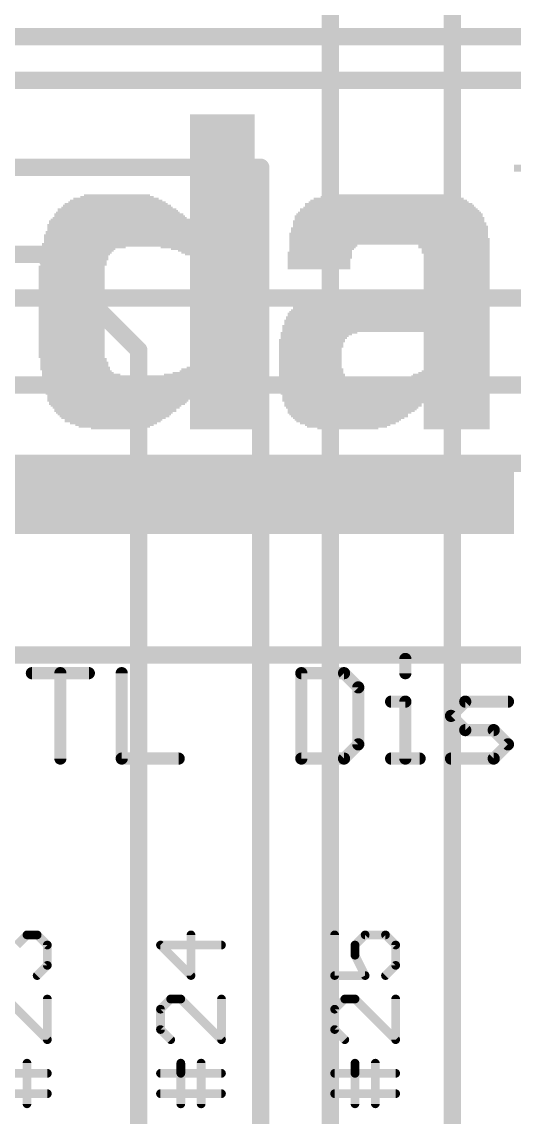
# Model space of a CAD drawing. Extents: x -9.8 to 65.3, y -0.3 to 69.2.
# Drawn here: x 29.54 to 36.72, y 15.99 to 31.97 of the extents above; entities that cross this region are included whole.
import ezdxf

# ---------------------------------------------------------------- set-up
doc = ezdxf.new("R2010")
doc.units = 0
for name, color, linetype in [('1', 12, 'CONTINUOUS'), ('16', 132, 'CONTINUOUS'), ('21', 40, 'CONTINUOUS')]:
    doc.layers.add(name, color=color, linetype=linetype)

# ---------------------------------------------------------------- blocks, each defined once
blk = doc.blocks.new('RECT')
blk.add_solid([(-0.5, -0.5), (0.5, -0.5), (-0.5, 0.5), (0.5, 0.5)])

msp = doc.modelspace()

# ---------------------------------------------------------------- linework, layer by layer
at = {"layer": '1', "const_width": 0.254}
for points in [[(28.702, 31.75), (47.625, 31.75)], [(28.067, 31.115), (45.466, 31.115)], [(25.781, 27.94), (50.546, 27.94)], [(25.4, 26.67), (49.911, 26.67)], [(25.146, 25.527), (47.879, 25.527)], [(22.733, 22.733), (46.609, 22.733)]]:
    msp.add_lwpolyline(points, dxfattribs=at)
at = {"layer": '16', "const_width": 0.254}
for points in [[(34.036, 35.941), (34.036, 13.335)], [(35.814, 35.941), (35.814, 13.335)], [(27.559, 29.845), (33.02, 29.845)], [(33.02, 29.845), (33.02, 12.319)], [(27.051, 28.575), (29.845, 28.575)], [(29.845, 28.575), (31.242, 27.178)], [(31.242, 27.178), (31.242, 8.89)]]:
    msp.add_lwpolyline(points, dxfattribs=at)
at = {"layer": '16', "const_width": 0.127}
for points in [[(33.0835, 29.845, 1), (32.9565, 29.845)], [(33.02, 29.7815, 1), (33.02, 29.9085)], [(29.8899, 28.6199, 1), (29.8001, 28.5301)], [(29.845, 28.5115, 1), (29.845, 28.6385)], [(31.3055, 27.178, 1), (31.1785, 27.178)], [(31.1971, 27.1331, 1), (31.2869, 27.2229)]]:
    msp.add_lwpolyline(points, format="xyb", dxfattribs=at)
at = {"layer": '21'}
for points, const_width in [([(35.1302, 22.675), (35.1302, 22.4674)], 0.1778), ([(29.6837, 22.4674), (30.5141, 22.4674)], 0.1778), ([(30.0989, 21.2217), (30.0989, 22.4674)], 0.1778), ([(30.9934, 22.4674), (30.9934, 21.2217)], 0.1778), ([(33.6129, 22.4674), (33.6129, 21.2217)], 0.1778), ([(34.2357, 22.4674), (33.6129, 22.4674)], 0.1778), ([(34.4433, 22.2598), (34.2357, 22.4674)], 0.1778), ([(34.4433, 21.4293), (34.4433, 22.2598)], 0.1778), ([(34.9226, 22.0521), (35.1302, 22.0521)], 0.1778), ([(35.1302, 22.0521), (35.1302, 21.2217)], 0.1778), ([(35.7957, 21.8445), (36.0033, 22.0521)], 0.1778), ([(36.0033, 22.0521), (36.6262, 22.0521)], 0.1778), ([(36.0033, 21.6369), (35.7957, 21.8445)], 0.1778), ([(36.4186, 21.6369), (36.0033, 21.6369)], 0.1778), ([(36.6262, 21.4293), (36.4186, 21.6369)], 0.1778), ([(34.2357, 21.2217), (34.4433, 21.4293)], 0.1778), ([(36.4186, 21.2217), (36.6262, 21.4293)], 0.1778), ([(30.9934, 21.2217), (31.8239, 21.2217)], 0.1778), ([(33.6129, 21.2217), (34.2357, 21.2217)], 0.1778), ([(34.9226, 21.2217), (35.3378, 21.2217)], 0.1778), ([(35.7957, 21.2217), (36.4186, 21.2217)], 0.1778), ([(29.4636, 18.5021), (29.6119, 18.6504)], 0.127), ([(29.6119, 18.6504), (29.7602, 18.6504)], 0.127), ([(29.7602, 18.6504), (29.9085, 18.5021)], 0.127), ([(32.0036, 18.0573), (32.0036, 18.6504)], 0.127), ([(34.0987, 18.6504), (34.0987, 18.0573)], 0.127), ([(34.3953, 18.5021), (34.5436, 18.6504)], 0.127), ([(34.5436, 18.6504), (34.8402, 18.6504)], 0.127), ([(34.8402, 18.6504), (34.9885, 18.5021)], 0.127), ([(29.9085, 18.5021), (29.9085, 18.2056)], 0.127), ([(32.4485, 18.5021), (31.5587, 18.5021)], 0.127), ([(31.5587, 18.5021), (32.0036, 18.0573)], 0.127), ([(34.3953, 18.3538), (34.3953, 18.5021)], 0.127), ([(34.9885, 18.5021), (34.9885, 18.2056)], 0.127), ([(34.5436, 18.0573), (34.3953, 18.3538)], 0.127), ([(29.9085, 18.2056), (29.7602, 18.0573)], 0.127), ([(34.9885, 18.2056), (34.8402, 18.0573)], 0.127), ([(34.0987, 18.0573), (34.5436, 18.0573)], 0.127), ([(29.9085, 17.1217), (29.3153, 17.7149)], 0.127), ([(29.9085, 17.7149), (29.9085, 17.1217)], 0.127), ([(31.707, 17.7149), (31.5587, 17.5666)], 0.127), ([(31.8553, 17.7149), (31.707, 17.7149)], 0.127), ([(32.4485, 17.1217), (31.8553, 17.7149)], 0.127), ([(32.4485, 17.7149), (32.4485, 17.1217)], 0.127), ([(34.247, 17.7149), (34.0987, 17.5666)], 0.127), ([(34.3953, 17.7149), (34.247, 17.7149)], 0.127), ([(34.9885, 17.1217), (34.3953, 17.7149)], 0.127), ([(34.9885, 17.7149), (34.9885, 17.1217)], 0.127), ([(31.5587, 17.5666), (31.5587, 17.27)], 0.127), ([(34.0987, 17.5666), (34.0987, 17.27)], 0.127), ([(31.5587, 17.27), (31.707, 17.1217)], 0.127), ([(34.0987, 17.27), (34.247, 17.1217)], 0.127), ([(29.6119, 16.1862), (29.6119, 16.7794)], 0.127), ([(31.8553, 16.6311), (31.8553, 16.7794)], 0.127), ([(32.1519, 16.1862), (32.1519, 16.7794)], 0.127), ([(34.3953, 16.6311), (34.3953, 16.7794)], 0.127), ([(34.6919, 16.1862), (34.6919, 16.7794)], 0.127), ([(29.0187, 16.6311), (29.9085, 16.6311)], 0.127), ([(31.5587, 16.6311), (32.4485, 16.6311)], 0.127), ([(31.8553, 16.1862), (31.8553, 16.6311)], 0.127), ([(34.0987, 16.6311), (34.9885, 16.6311)], 0.127), ([(34.3953, 16.1862), (34.3953, 16.6311)], 0.127), ([(29.9085, 16.3345), (29.0187, 16.3345)], 0.127), ([(32.4485, 16.3345), (31.5587, 16.3345)], 0.127), ([(34.9885, 16.3345), (34.0987, 16.3345)], 0.127)]:
    msp.add_lwpolyline(points, dxfattribs=dict(at, const_width=const_width))
for points, const_width in [([(35.1746, 22.675, 1), (35.0857, 22.675)], 0.0889), ([(29.6837, 22.5118, 1), (29.6837, 22.4229)], 0.0889), ([(30.1434, 22.4674, 1), (30.0545, 22.4674)], 0.0889), ([(30.5141, 22.4229, 1), (30.5141, 22.5118)], 0.0889), ([(31.0379, 22.4674, 1), (30.949, 22.4674)], 0.0889), ([(33.6573, 22.4674, 1), (33.5684, 22.4674)], 0.0889), ([(33.6129, 22.5118, 1), (33.6129, 22.4229)], 0.0889), ([(34.2671, 22.4988, 1), (34.2043, 22.4359)], 0.0889), ([(34.2357, 22.4229, 1), (34.2357, 22.5118)], 0.0889), ([(35.0857, 22.4674, 1), (35.1746, 22.4674)], 0.0889), ([(34.4877, 22.2598, 1), (34.3989, 22.2598)], 0.0889), ([(34.4119, 22.2283, 1), (34.4747, 22.2912)], 0.0889), ([(34.9226, 22.0966, 1), (34.9226, 22.0077)], 0.0889), ([(35.1746, 22.0521, 1), (35.0857, 22.0521)], 0.0889), ([(35.1302, 22.0077, 1), (35.1302, 22.0966)], 0.0889), ([(36.0033, 22.0966, 1), (36.0033, 22.0077)], 0.0889), ([(36.0348, 22.0207, 1), (35.9719, 22.0836)], 0.0889), ([(36.6262, 22.0077, 1), (36.6262, 22.0966)], 0.0889), ([(35.8272, 21.876, 1), (35.7643, 21.8131)], 0.0889), ([(35.7643, 21.876, 1), (35.8272, 21.8131)], 0.0889), ([(36.0033, 21.6814, 1), (36.0033, 21.5925)], 0.0889), ([(36.45, 21.6683, 1), (36.3871, 21.6055)], 0.0889), ([(36.4186, 21.5925, 1), (36.4186, 21.6814)], 0.0889), ([(35.9719, 21.6055, 1), (36.0348, 21.6683)], 0.0889), ([(34.3989, 21.4293, 1), (34.4877, 21.4293)], 0.0889), ([(34.4747, 21.3979, 1), (34.4119, 21.4607)], 0.0889), ([(36.6576, 21.3979, 1), (36.5947, 21.4607)], 0.0889), ([(36.5947, 21.3979, 1), (36.6576, 21.4607)], 0.0889), ([(30.0545, 21.2217, 1), (30.1434, 21.2217)], 0.0889), ([(30.9934, 21.2662, 1), (30.9934, 21.1773)], 0.0889), ([(30.949, 21.2217, 1), (31.0379, 21.2217)], 0.0889), ([(31.8239, 21.1773, 1), (31.8239, 21.2662)], 0.0889), ([(33.5684, 21.2217, 1), (33.6573, 21.2217)], 0.0889), ([(33.6129, 21.2662, 1), (33.6129, 21.1773)], 0.0889), ([(34.2043, 21.2531, 1), (34.2671, 21.1903)], 0.0889), ([(34.2357, 21.1773, 1), (34.2357, 21.2662)], 0.0889), ([(34.9226, 21.2662, 1), (34.9226, 21.1773)], 0.0889), ([(35.0857, 21.2217, 1), (35.1746, 21.2217)], 0.0889), ([(35.3378, 21.1773, 1), (35.3378, 21.2662)], 0.0889), ([(35.7957, 21.2662, 1), (35.7957, 21.1773)], 0.0889), ([(36.3871, 21.2531, 1), (36.45, 21.1903)], 0.0889), ([(36.4186, 21.1773, 1), (36.4186, 21.2662)], 0.0889), ([(29.6119, 18.6822, 1), (29.6119, 18.6187)], 0.0635), ([(29.6344, 18.628, 1), (29.5895, 18.6729)], 0.0635), ([(29.7827, 18.6729, 1), (29.7378, 18.628)], 0.0635), ([(29.7602, 18.6187, 1), (29.7602, 18.6822)], 0.0635), ([(32.0354, 18.6504, 1), (31.9719, 18.6504)], 0.0635), ([(34.1305, 18.6504, 1), (34.067, 18.6504)], 0.0635), ([(34.5436, 18.6822, 1), (34.5436, 18.6187)], 0.0635), ([(34.5661, 18.628, 1), (34.5212, 18.6729)], 0.0635), ([(34.8627, 18.6729, 1), (34.8178, 18.628)], 0.0635), ([(34.8402, 18.6187, 1), (34.8402, 18.6822)], 0.0635), ([(29.9402, 18.5021, 1), (29.8768, 18.5021)], 0.0635), ([(29.886, 18.4797, 1), (29.931, 18.5246)], 0.0635), ([(31.5587, 18.5339, 1), (31.5587, 18.4704)], 0.0635), ([(31.5812, 18.5246, 1), (31.5363, 18.4797)], 0.0635), ([(32.4485, 18.4704, 1), (32.4485, 18.5339)], 0.0635), ([(34.4271, 18.5021, 1), (34.3636, 18.5021)], 0.0635), ([(34.3729, 18.5246, 1), (34.4178, 18.4797)], 0.0635), ([(35.0203, 18.5021, 1), (34.9567, 18.5021)], 0.0635), ([(34.966, 18.4797, 1), (35.011, 18.5246)], 0.0635), ([(34.4237, 18.368, 1), (34.3669, 18.3396)], 0.0635), ([(34.3636, 18.3538, 1), (34.4271, 18.3538)], 0.0635), ([(29.8768, 18.2056, 1), (29.9402, 18.2056)], 0.0635), ([(29.931, 18.1831, 1), (29.886, 18.228)], 0.0635), ([(34.9567, 18.2056, 1), (35.0203, 18.2056)], 0.0635), ([(35.011, 18.1831, 1), (34.966, 18.228)], 0.0635), ([(29.7378, 18.0797, 1), (29.7827, 18.0348)], 0.0635), ([(31.9719, 18.0573, 1), (32.0354, 18.0573)], 0.0635), ([(31.9812, 18.0348, 1), (32.0261, 18.0797)], 0.0635), ([(34.0987, 18.089, 1), (34.0987, 18.0255)], 0.0635), ([(34.067, 18.0573, 1), (34.1305, 18.0573)], 0.0635), ([(34.5152, 18.0431, 1), (34.572, 18.0715)], 0.0635), ([(34.5436, 18.0255, 1), (34.5436, 18.089)], 0.0635), ([(34.8178, 18.0797, 1), (34.8627, 18.0348)], 0.0635), ([(29.9402, 17.7149, 1), (29.8768, 17.7149)], 0.0635), ([(31.707, 17.7467, 1), (31.707, 17.6832)], 0.0635), ([(31.7295, 17.6925, 1), (31.6846, 17.7374)], 0.0635), ([(31.8778, 17.7374, 1), (31.8329, 17.6925)], 0.0635), ([(31.8553, 17.6832, 1), (31.8553, 17.7467)], 0.0635), ([(32.4803, 17.7149, 1), (32.4168, 17.7149)], 0.0635), ([(34.247, 17.7467, 1), (34.247, 17.6832)], 0.0635), ([(34.2695, 17.6925, 1), (34.2246, 17.7374)], 0.0635), ([(34.4178, 17.7374, 1), (34.3729, 17.6925)], 0.0635), ([(34.3953, 17.6832, 1), (34.3953, 17.7467)], 0.0635), ([(35.0203, 17.7149, 1), (34.9567, 17.7149)], 0.0635), ([(31.5905, 17.5666, 1), (31.527, 17.5666)], 0.0635), ([(31.5363, 17.5891, 1), (31.5812, 17.5442)], 0.0635), ([(34.1305, 17.5666, 1), (34.067, 17.5666)], 0.0635), ([(34.0763, 17.5891, 1), (34.1212, 17.5442)], 0.0635), ([(31.5812, 17.2925, 1), (31.5363, 17.2476)], 0.0635), ([(31.527, 17.27, 1), (31.5905, 17.27)], 0.0635), ([(34.067, 17.27, 1), (34.1305, 17.27)], 0.0635), ([(34.1212, 17.2925, 1), (34.0763, 17.2476)], 0.0635), ([(29.8768, 17.1217, 1), (29.9402, 17.1217)], 0.0635), ([(29.886, 17.0993, 1), (29.931, 17.1442)], 0.0635), ([(31.6846, 17.0993, 1), (31.7295, 17.1442)], 0.0635), ([(32.4168, 17.1217, 1), (32.4803, 17.1217)], 0.0635), ([(32.426, 17.0993, 1), (32.471, 17.1442)], 0.0635), ([(34.2246, 17.0993, 1), (34.2695, 17.1442)], 0.0635), ([(34.9567, 17.1217, 1), (35.0203, 17.1217)], 0.0635), ([(34.966, 17.0993, 1), (35.011, 17.1442)], 0.0635), ([(29.6437, 16.7794, 1), (29.5802, 16.7794)], 0.0635), ([(31.8871, 16.7794, 1), (31.8236, 16.7794)], 0.0635), ([(32.1837, 16.7794, 1), (32.1202, 16.7794)], 0.0635), ([(34.4271, 16.7794, 1), (34.3636, 16.7794)], 0.0635), ([(34.7237, 16.7794, 1), (34.6602, 16.7794)], 0.0635), ([(29.9085, 16.5994, 1), (29.9085, 16.6628)], 0.0635), ([(31.5587, 16.6628, 1), (31.5587, 16.5994)], 0.0635), ([(31.8871, 16.6311, 1), (31.8236, 16.6311)], 0.0635), ([(31.8236, 16.6311, 1), (31.8871, 16.6311)], 0.0635), ([(32.4485, 16.5994, 1), (32.4485, 16.6628)], 0.0635), ([(34.0987, 16.6628, 1), (34.0987, 16.5994)], 0.0635), ([(34.4271, 16.6311, 1), (34.3636, 16.6311)], 0.0635), ([(34.3636, 16.6311, 1), (34.4271, 16.6311)], 0.0635), ([(34.9885, 16.5994, 1), (34.9885, 16.6628)], 0.0635), ([(29.9085, 16.3028, 1), (29.9085, 16.3663)], 0.0635), ([(31.5587, 16.3663, 1), (31.5587, 16.3028)], 0.0635), ([(32.4485, 16.3028, 1), (32.4485, 16.3663)], 0.0635), ([(34.0987, 16.3663, 1), (34.0987, 16.3028)], 0.0635), ([(34.9885, 16.3028, 1), (34.9885, 16.3663)], 0.0635), ([(29.5802, 16.1862, 1), (29.6437, 16.1862)], 0.0635), ([(31.8236, 16.1862, 1), (31.8871, 16.1862)], 0.0635), ([(32.1202, 16.1862, 1), (32.1837, 16.1862)], 0.0635), ([(34.3636, 16.1862, 1), (34.4271, 16.1862)], 0.0635), ([(34.6602, 16.1862, 1), (34.7237, 16.1862)], 0.0635)]:
    msp.add_lwpolyline(points, format="xyb", dxfattribs=dict(at, const_width=const_width))

# ---------------------------------------------------------------- block references
at = {"layer": '21', "yscale": 0.0254}
for p, xscale in [((32.4612, 30.607), 0.9398), ((32.4612, 30.5816), 0.9398), ((32.4612, 30.5562), 0.9398), ((32.4612, 30.5308), 0.9398), ((32.4612, 30.5054), 0.9398), ((32.4612, 30.48), 0.9398), ((32.4612, 30.4546), 0.9398), ((32.4612, 30.4292), 0.9398), ((32.4612, 30.4038), 0.9398), ((32.4612, 30.3784), 0.9398), ((32.4612, 30.353), 0.9398), ((32.4612, 30.3276), 0.9398), ((32.4612, 30.3022), 0.9398), ((32.4612, 30.2768), 0.9398), ((32.4612, 30.2514), 0.9398), ((32.4612, 30.226), 0.9398), ((32.4612, 30.2006), 0.9398), ((32.4612, 30.1752), 0.9398), ((32.4612, 30.1498), 0.9398), ((32.4612, 30.1244), 0.9398), ((32.4612, 30.099), 0.9398), ((32.4612, 30.0736), 0.9398), ((32.4612, 30.0482), 0.9398), ((32.4612, 30.0228), 0.9398), ((32.4612, 29.9974), 0.9398), ((32.4612, 29.972), 0.9398), ((32.4612, 29.9466), 0.9398), ((32.4612, 29.9212), 0.9398), ((32.4612, 29.8958), 0.9398), ((32.4612, 29.8704), 0.9398), ((37.2491, 29.8704), 1.0668), ((32.4612, 29.845), 0.9398), ((32.4612, 29.8196), 0.9398), ((32.4612, 29.7942), 0.9398), ((32.4612, 29.7688), 0.9398), ((32.4612, 29.7434), 0.9398), ((32.4612, 29.718), 0.9398), ((37.211, 29.845), 0.9906), ((37.211, 29.8196), 0.9906), ((37.211, 29.7942), 0.9906), ((32.4612, 29.6926), 0.9398), ((32.4612, 29.6672), 0.9398), ((32.4612, 29.6418), 0.9398), ((32.4612, 29.6164), 0.9398), ((32.4612, 29.591), 0.9398), ((32.4612, 29.5656), 0.9398), ((32.4612, 29.5402), 0.9398), ((30.9118, 29.3878), 1.2446), ((30.9245, 29.4132), 1.0668), ((30.9245, 29.4386), 0.9652), ((32.4612, 29.5148), 0.9398), ((32.4612, 29.4894), 0.9398), ((32.4612, 29.464), 0.9398), ((32.4612, 29.4386), 0.9398), ((32.4612, 29.4132), 0.9398), ((32.4612, 29.3878), 0.9398), ((34.8869, 29.3878), 2.1844), ((34.8742, 29.4132), 1.9558), ((34.8742, 29.4386), 1.8034), ((30.9245, 29.2354), 1.7272), ((30.9245, 29.2608), 1.6256), ((30.9245, 29.2862), 1.5748), ((30.9118, 29.3116), 1.4986), ((30.9245, 29.337), 1.4224), ((30.9118, 29.3624), 1.3462), ((32.4612, 29.3624), 0.9398), ((32.4612, 29.337), 0.9398), ((32.4612, 29.3116), 0.9398), ((32.4612, 29.2862), 0.9398), ((32.4612, 29.2608), 0.9398), ((32.4612, 29.2354), 0.9398), ((34.8869, 29.2354), 2.5908), ((34.8996, 29.2608), 2.5146), ((34.8869, 29.3116), 2.4384), ((34.8996, 29.2862), 2.4638), ((34.8869, 29.337), 2.3368), ((34.8869, 29.3624), 2.286), ((31.4452, 29.083), 2.9718), ((30.9626, 29.1084), 1.9558), ((30.9499, 29.1592), 1.8796), ((30.9626, 29.1338), 1.905), ((30.9372, 29.1846), 1.8034), ((30.9372, 29.21), 1.7526), ((32.4612, 29.21), 0.9398), ((32.4612, 29.1846), 0.9398), ((32.4612, 29.1592), 0.9398), ((32.4612, 29.1338), 0.9398), ((32.4612, 29.1084), 0.9398), ((34.8869, 29.1338), 2.7432), ((34.8996, 29.1084), 2.7686), ((34.8996, 29.083), 2.7686), ((34.8996, 29.1592), 2.7178), ((34.8996, 29.1846), 2.667), ((34.8996, 29.21), 2.6162), ((31.4071, 28.9052), 3.048), ((31.4198, 29.0068), 3.0226), ((31.4198, 28.9814), 3.0226), ((31.4198, 28.956), 3.0226), ((31.4198, 28.9306), 3.0226), ((31.4325, 29.0576), 2.9972), ((31.4325, 29.0322), 2.9972), ((34.8996, 28.956), 2.8702), ((34.8996, 28.9306), 2.8702), ((34.8996, 28.9052), 2.8702), ((34.8869, 29.0576), 2.794), ((34.8996, 29.0322), 2.8194), ((34.8996, 29.0068), 2.8194), ((34.9123, 28.9814), 2.8448), ((31.3944, 28.8544), 3.0734), ((31.3944, 28.829), 3.0734), ((31.3944, 28.8036), 3.0734), ((31.3944, 28.7782), 3.0734), ((31.3944, 28.7528), 3.0734), ((31.4071, 28.8798), 3.048), ((34.8869, 28.8798), 2.8956), ((34.8869, 28.8544), 2.8956), ((34.8869, 28.829), 2.8956), ((34.8996, 28.8036), 2.921), ((34.8996, 28.7782), 2.921), ((34.8996, 28.7528), 2.921), ((31.3817, 28.7274), 3.0988), ((31.3817, 28.702), 3.0988), ((30.4419, 28.6766), 1.2192), ((30.3657, 28.6512), 1.0668), ((30.353, 28.6258), 1.0414), ((30.3403, 28.6004), 1.016), ((32.2453, 28.6766), 1.3716), ((32.3215, 28.6512), 1.2192), ((32.3723, 28.6258), 1.1176), ((32.3977, 28.6004), 1.0668), ((33.8836, 28.6004), 0.9398), ((34.8996, 28.7274), 2.921), ((33.9344, 28.702), 0.9906), ((33.9217, 28.6766), 0.9652), ((33.909, 28.6512), 0.9398), ((33.8963, 28.6258), 0.9144), ((35.8394, 28.702), 1.0414), ((35.8394, 28.6766), 1.0414), ((35.8648, 28.6512), 0.9906), ((35.8648, 28.6258), 0.9906), ((35.8648, 28.6004), 0.9906), ((30.3022, 28.5496), 0.9906), ((30.3022, 28.5242), 0.9906), ((30.3022, 28.4988), 0.9906), ((30.2895, 28.4734), 0.9652), ((30.2895, 28.448), 0.9652), ((30.2895, 28.4226), 0.9652), ((30.3276, 28.575), 0.9906), ((32.4231, 28.575), 1.016), ((32.4612, 28.5496), 0.9398), ((32.4612, 28.5242), 0.9398), ((32.4612, 28.4988), 0.9398), ((32.4612, 28.4734), 0.9398), ((32.4612, 28.448), 0.9398), ((32.4612, 28.4226), 0.9398), ((33.8836, 28.575), 0.9398), ((33.8836, 28.5496), 0.9398), ((33.8836, 28.5242), 0.9398), ((33.8709, 28.4988), 0.9144), ((33.8709, 28.4734), 0.9144), ((33.8709, 28.448), 0.9144), ((33.8709, 28.4226), 0.9144), ((35.8775, 28.575), 0.9652), ((35.8775, 28.5496), 0.9652), ((35.8775, 28.5242), 0.9652), ((35.8775, 28.4988), 0.9652), ((35.8775, 28.4734), 0.9652), ((35.8775, 28.448), 0.9652), ((35.8775, 28.4226), 0.9652), ((30.2641, 28.3972), 0.9652), ((30.2641, 28.3718), 0.9652), ((30.2641, 28.3464), 0.9652), ((30.2641, 28.321), 0.9652), ((30.2641, 28.2956), 0.9652), ((30.2641, 28.2702), 0.9652), ((32.4612, 28.3972), 0.9398), ((32.4612, 28.3718), 0.9398), ((32.4612, 28.3464), 0.9398), ((32.4612, 28.321), 0.9398), ((32.4612, 28.2956), 0.9398), ((32.4612, 28.2702), 0.9398), ((33.8709, 28.3972), 0.9144), ((33.8709, 28.3718), 0.9144), ((35.8775, 28.3972), 0.9652), ((35.8775, 28.3718), 0.9652), ((35.8775, 28.3464), 0.9652), ((35.8775, 28.321), 0.9652), ((35.8775, 28.2956), 0.9652), ((35.8775, 28.2702), 0.9652), ((30.2641, 28.2448), 0.9652), ((30.2641, 28.2194), 0.9652), ((30.2641, 28.194), 0.9652), ((30.2641, 28.1686), 0.9652), ((30.2641, 28.1432), 0.9652), ((30.2641, 28.1178), 0.9652), ((32.4612, 28.2448), 0.9398), ((32.4612, 28.2194), 0.9398), ((32.4612, 28.194), 0.9398), ((32.4612, 28.1686), 0.9398), ((32.4612, 28.1432), 0.9398), ((32.4612, 28.1178), 0.9398), ((35.8775, 28.2448), 0.9652), ((35.8775, 28.2194), 0.9652), ((35.8775, 28.194), 0.9652), ((35.8775, 28.1686), 0.9652), ((35.8775, 28.1432), 0.9652), ((35.8775, 28.1178), 0.9652), ((30.2641, 28.0924), 0.9652), ((30.2641, 28.067), 0.9652), ((30.2641, 28.0416), 0.9652), ((30.2641, 28.0162), 0.9652), ((30.2641, 27.9908), 0.9652), ((30.2641, 27.9654), 0.9652), ((32.4612, 28.0924), 0.9398), ((32.4612, 28.067), 0.9398), ((32.4612, 28.0416), 0.9398), ((32.4612, 28.0162), 0.9398), ((32.4612, 27.9908), 0.9398), ((32.4612, 27.9654), 0.9398), ((34.5186, 27.9654), 1.5494), ((34.4805, 27.9908), 1.2192), ((34.4551, 28.0162), 0.9652), ((35.8775, 28.0924), 0.9652), ((35.8775, 28.067), 0.9652), ((35.8775, 28.0416), 0.9652), ((35.8775, 28.0162), 0.9652), ((35.8775, 27.9908), 0.9652), ((35.8775, 27.9654), 0.9652), ((30.2641, 27.94), 0.9652), ((30.2641, 27.9146), 0.9652), ((30.2641, 27.8892), 0.9652), ((30.2641, 27.8638), 0.9652), ((30.2641, 27.8384), 0.9652), ((30.2641, 27.813), 0.9652), ((30.2641, 27.7876), 0.9652), ((32.4612, 27.94), 0.9398), ((32.4612, 27.9146), 0.9398), ((32.4612, 27.8892), 0.9398), ((32.4612, 27.8638), 0.9398), ((32.4612, 27.8384), 0.9398), ((32.4612, 27.813), 0.9398), ((32.4612, 27.7876), 0.9398), ((34.925, 27.813), 2.8702), ((34.925, 27.7876), 2.8702), ((34.9377, 27.8384), 2.8448), ((34.9631, 27.8638), 2.794), ((34.9758, 27.8892), 2.7686), ((35.0012, 27.9146), 2.7178), ((35.0139, 27.94), 2.6924), ((30.2641, 27.7622), 0.9652), ((30.2641, 27.7368), 0.9652), ((30.2641, 27.7114), 0.9652), ((30.2641, 27.686), 0.9652), ((30.2641, 27.6606), 0.9652), ((30.2641, 27.6352), 0.9652), ((32.4612, 27.7622), 0.9398), ((32.4612, 27.7368), 0.9398), ((32.4612, 27.7114), 0.9398), ((32.4612, 27.686), 0.9398), ((32.4612, 27.6606), 0.9398), ((32.4612, 27.6352), 0.9398), ((34.8742, 27.6606), 2.9718), ((34.8742, 27.6352), 2.9718), ((34.8869, 27.7114), 2.9464), ((34.8869, 27.686), 2.9464), ((34.8996, 27.7368), 2.921), ((34.9123, 27.7622), 2.8956), ((30.2641, 27.6098), 0.9652), ((30.2641, 27.5844), 0.9652), ((30.2641, 27.559), 0.9652), ((30.2641, 27.5336), 0.9652), ((30.2641, 27.5082), 0.9652), ((30.2641, 27.4828), 0.9652), ((32.4612, 27.6098), 0.9398), ((32.4612, 27.5844), 0.9398), ((32.4612, 27.559), 0.9398), ((32.4612, 27.5336), 0.9398), ((32.4612, 27.5082), 0.9398), ((32.4612, 27.4828), 0.9398), ((34.8488, 27.5336), 3.0226), ((34.8488, 27.5082), 3.0226), ((34.8488, 27.4828), 3.0226), ((34.8615, 27.6098), 2.9972), ((34.8615, 27.5844), 2.9972), ((34.8615, 27.559), 2.9972), ((30.2641, 27.4574), 0.9652), ((30.2641, 27.432), 0.9652), ((30.2641, 27.4066), 0.9652), ((30.2641, 27.3812), 0.9652), ((30.2641, 27.3558), 0.9652), ((30.2641, 27.3304), 0.9652), ((30.2641, 27.305), 0.9652), ((32.4612, 27.4574), 0.9398), ((32.4612, 27.432), 0.9398), ((32.4612, 27.4066), 0.9398), ((32.4612, 27.3812), 0.9398), ((32.4612, 27.3558), 0.9398), ((32.4612, 27.3304), 0.9398), ((32.4612, 27.305), 0.9398), ((33.7693, 27.3304), 0.9652), ((33.7693, 27.305), 0.9652), ((33.8709, 27.432), 1.1176), ((33.8328, 27.4066), 1.0414), ((33.8074, 27.3812), 0.9906), ((33.7947, 27.3558), 0.9652), ((34.8488, 27.4574), 3.0226), ((35.8775, 27.432), 0.9652), ((35.8775, 27.4066), 0.9652), ((35.8775, 27.3812), 0.9652), ((35.8775, 27.3558), 0.9652), ((35.8775, 27.3304), 0.9652), ((35.8775, 27.305), 0.9652), ((30.2641, 27.2796), 0.9652), ((30.2641, 27.2542), 0.9652), ((30.2641, 27.2288), 0.9652), ((30.2641, 27.2034), 0.9652), ((30.2641, 27.178), 0.9652), ((30.2641, 27.1526), 0.9652), ((32.4612, 27.2796), 0.9398), ((32.4612, 27.2542), 0.9398), ((32.4612, 27.2288), 0.9398), ((32.4612, 27.2034), 0.9398), ((32.4612, 27.178), 0.9398), ((32.4612, 27.1526), 0.9398), ((33.7566, 27.2796), 0.9398), ((33.7566, 27.2542), 0.9398), ((33.7566, 27.2288), 0.9398), ((33.7439, 27.2034), 0.9144), ((33.7439, 27.178), 0.9144), ((33.7439, 27.1526), 0.9144), ((35.8775, 27.2796), 0.9652), ((35.8775, 27.2542), 0.9652), ((35.8775, 27.2288), 0.9652), ((35.8775, 27.2034), 0.9652), ((35.8775, 27.178), 0.9652), ((35.8775, 27.1526), 0.9652), ((30.2641, 27.1272), 0.9652), ((30.2641, 27.1018), 0.9652), ((30.2641, 27.0764), 0.9652), ((30.2895, 27.051), 0.9652), ((30.2895, 27.0256), 0.9652), ((30.3022, 27.0002), 0.9906), ((32.4612, 27.1272), 0.9398), ((32.4612, 27.1018), 0.9398), ((32.4612, 27.0764), 0.9398), ((32.4612, 27.051), 0.9398), ((32.4612, 27.0256), 0.9398), ((32.4612, 27.0002), 0.9398), ((33.7439, 27.1272), 0.9144), ((33.7439, 27.1018), 0.9144), ((33.7439, 27.0764), 0.9144), ((33.7439, 27.051), 0.9144), ((33.7439, 27.0256), 0.9144), ((33.7439, 27.0002), 0.9144), ((35.8775, 27.1272), 0.9652), ((35.8775, 27.1018), 0.9652), ((35.8775, 27.0764), 0.9652), ((35.8775, 27.051), 0.9652), ((35.8775, 27.0256), 0.9652), ((35.8775, 27.0002), 0.9652), ((30.3022, 26.9748), 0.9906), ((30.3022, 26.9494), 0.9906), ((30.3149, 26.924), 1.016), ((30.3149, 26.8986), 1.016), ((30.3403, 26.8732), 1.016), ((30.353, 26.8478), 1.0414), ((30.4038, 26.8224), 1.143), ((32.2707, 26.8224), 1.3208), ((32.3342, 26.8478), 1.1938), ((32.385, 26.8732), 1.0922), ((32.3977, 26.8986), 1.0668), ((32.4358, 26.924), 0.9906), ((32.4612, 26.9748), 0.9398), ((32.4612, 26.9494), 0.9398), ((33.7439, 26.9748), 0.9144), ((33.7439, 26.9494), 0.9144), ((33.7439, 26.924), 0.9144), ((33.7566, 26.8986), 0.9398), ((33.7566, 26.8732), 0.9398), ((33.7566, 26.8478), 0.9398), ((33.7693, 26.8224), 0.9652), ((35.8013, 26.8224), 1.1176), ((35.8394, 26.8478), 1.0414), ((35.8648, 26.8732), 0.9906), ((35.8775, 26.9748), 0.9652), ((35.8775, 26.9494), 0.9652), ((35.8775, 26.924), 0.9652), ((35.8775, 26.8986), 0.9652), ((31.3817, 26.797), 3.0988), ((31.3817, 26.7716), 3.0988), ((31.3817, 26.7462), 3.0988), ((31.3817, 26.7208), 3.0988), ((31.3817, 26.6954), 3.0988), ((31.3944, 26.67), 3.0734), ((33.7693, 26.797), 0.9652), ((33.782, 26.7716), 0.9906), ((33.8074, 26.7462), 1.0414), ((33.8201, 26.7208), 1.0668), ((34.8234, 26.6954), 3.0734), ((34.8234, 26.67), 3.0734), ((35.6489, 26.7208), 1.4224), ((35.687, 26.7462), 1.3462), ((35.7505, 26.7716), 1.2192), ((35.7886, 26.797), 1.143), ((31.3944, 26.6446), 3.0734), ((31.3944, 26.6192), 3.0734), ((31.3944, 26.5938), 3.0734), ((31.3944, 26.5684), 3.0734), ((31.4071, 26.543), 3.048), ((31.4198, 26.5176), 3.0226), ((34.8234, 26.6446), 3.0734), ((34.8361, 26.6192), 3.048), ((34.8361, 26.5938), 3.048), ((34.8361, 26.5684), 3.048), ((34.8361, 26.543), 3.048), ((34.8488, 26.5176), 3.0226), ((31.4198, 26.4922), 3.0226), ((31.4198, 26.4668), 3.0226), ((30.9372, 26.4414), 2.0574), ((30.9372, 26.416), 2.0066), ((30.9245, 26.3906), 1.9812), ((30.9118, 26.3652), 1.905), ((32.4612, 26.4414), 0.9398), ((32.4612, 26.416), 0.9398), ((32.4612, 26.3906), 0.9398), ((32.4612, 26.3652), 0.9398), ((34.8488, 26.4922), 3.0226), ((34.8488, 26.4668), 3.0226), ((34.8488, 26.4414), 3.0226), ((34.8615, 26.416), 2.9972), ((34.3662, 26.3906), 2.0066), ((34.3662, 26.3652), 2.0066), ((35.8775, 26.3906), 0.9652), ((35.8775, 26.3652), 0.9652), ((30.9118, 26.3398), 1.8542), ((30.8991, 26.3144), 1.778), ((30.8991, 26.289), 1.778), ((30.8864, 26.2636), 1.7018), ((30.8864, 26.2382), 1.651), ((30.8864, 26.2128), 1.6002), ((30.8737, 26.1874), 1.524), ((32.4612, 26.3398), 0.9398), ((32.4612, 26.3144), 0.9398), ((32.4612, 26.289), 0.9398), ((32.4612, 26.2636), 0.9398), ((32.4612, 26.2382), 0.9398), ((32.4612, 26.2128), 0.9398), ((32.4612, 26.1874), 0.9398), ((34.3535, 26.3398), 1.9304), ((34.3535, 26.3144), 1.8796), ((34.3408, 26.289), 1.8542), ((34.3154, 26.2636), 1.8034), ((34.3027, 26.2382), 1.7272), ((34.3154, 26.2128), 1.7018), ((34.3027, 26.1874), 1.6256), ((35.8775, 26.3398), 0.9652), ((35.8775, 26.3144), 0.9652), ((35.8775, 26.289), 0.9652), ((35.8775, 26.2636), 0.9652), ((35.8775, 26.2382), 0.9652), ((35.8775, 26.2128), 0.9652), ((35.8775, 26.1874), 0.9652), ((30.8737, 26.162), 1.4224), ((30.861, 26.1366), 1.397), ((30.8737, 26.1112), 1.27), ((30.8864, 26.0858), 1.143), ((30.8864, 26.0604), 1.0414), ((30.9118, 26.035), 0.7366), ((32.4612, 26.162), 0.9398), ((32.4612, 26.1366), 0.9398), ((32.4612, 26.1112), 0.9398), ((32.4612, 26.0858), 0.9398), ((32.4612, 26.0604), 0.9398), ((32.4612, 26.035), 0.9398), ((34.29, 26.162), 1.5494), ((34.29, 26.1366), 1.4986), ((34.29, 26.1112), 1.397), ((34.29, 26.0858), 1.2446), ((34.2773, 26.0604), 1.1684), ((34.29, 26.035), 0.889), ((35.8775, 26.162), 0.9652), ((35.8775, 26.1366), 0.9652), ((35.8775, 26.1112), 0.9652), ((35.8775, 26.0858), 0.9652), ((35.8775, 26.0604), 0.9652), ((35.8775, 26.035), 0.9652), ((36.957, 25.5524), 21.209), ((36.957, 25.527), 21.209), ((36.957, 25.5016), 21.209), ((36.957, 25.4762), 21.209), ((36.957, 25.4508), 21.209), ((36.957, 25.4254), 21.209), ((31.5341, 25.4), 10.3632), ((31.5341, 25.3746), 10.3632), ((31.5341, 25.3492), 10.3632), ((31.5341, 25.3238), 10.3632), ((31.5341, 25.2984), 10.3632), ((31.5341, 25.273), 10.3632), ((31.5341, 25.2476), 10.3632), ((31.5341, 25.2222), 10.3632), ((31.5341, 25.1968), 10.3632), ((31.5341, 25.1714), 10.3632), ((31.5341, 25.146), 10.3632), ((31.5341, 25.1206), 10.3632), ((31.5341, 25.0952), 10.3632), ((31.5341, 25.0698), 10.3632), ((31.5341, 25.0444), 10.3632), ((31.5341, 25.019), 10.3632), ((31.5341, 24.9936), 10.3632), ((31.5341, 24.9682), 10.3632), ((31.5341, 24.9428), 10.3632), ((31.5341, 24.9174), 10.3632), ((31.5341, 24.892), 10.3632), ((31.5341, 24.8666), 10.3632), ((31.5341, 24.8412), 10.3632), ((31.5341, 24.8158), 10.3632), ((31.5341, 24.7904), 10.3632), ((31.5341, 24.765), 10.3632), ((31.5341, 24.7396), 10.3632), ((31.5341, 24.7142), 10.3632), ((31.5341, 24.6888), 10.3632), ((31.5341, 24.6634), 10.3632), ((31.5341, 24.638), 10.3632), ((31.5341, 24.6126), 10.3632), ((31.5341, 24.5872), 10.3632), ((31.5341, 24.5618), 10.3632), ((31.5341, 24.5364), 10.3632), ((31.5341, 24.511), 10.3632)]:
    msp.add_blockref('RECT', p, dxfattribs=dict(at, xscale=xscale))

doc.saveas('drawing.dxf')
